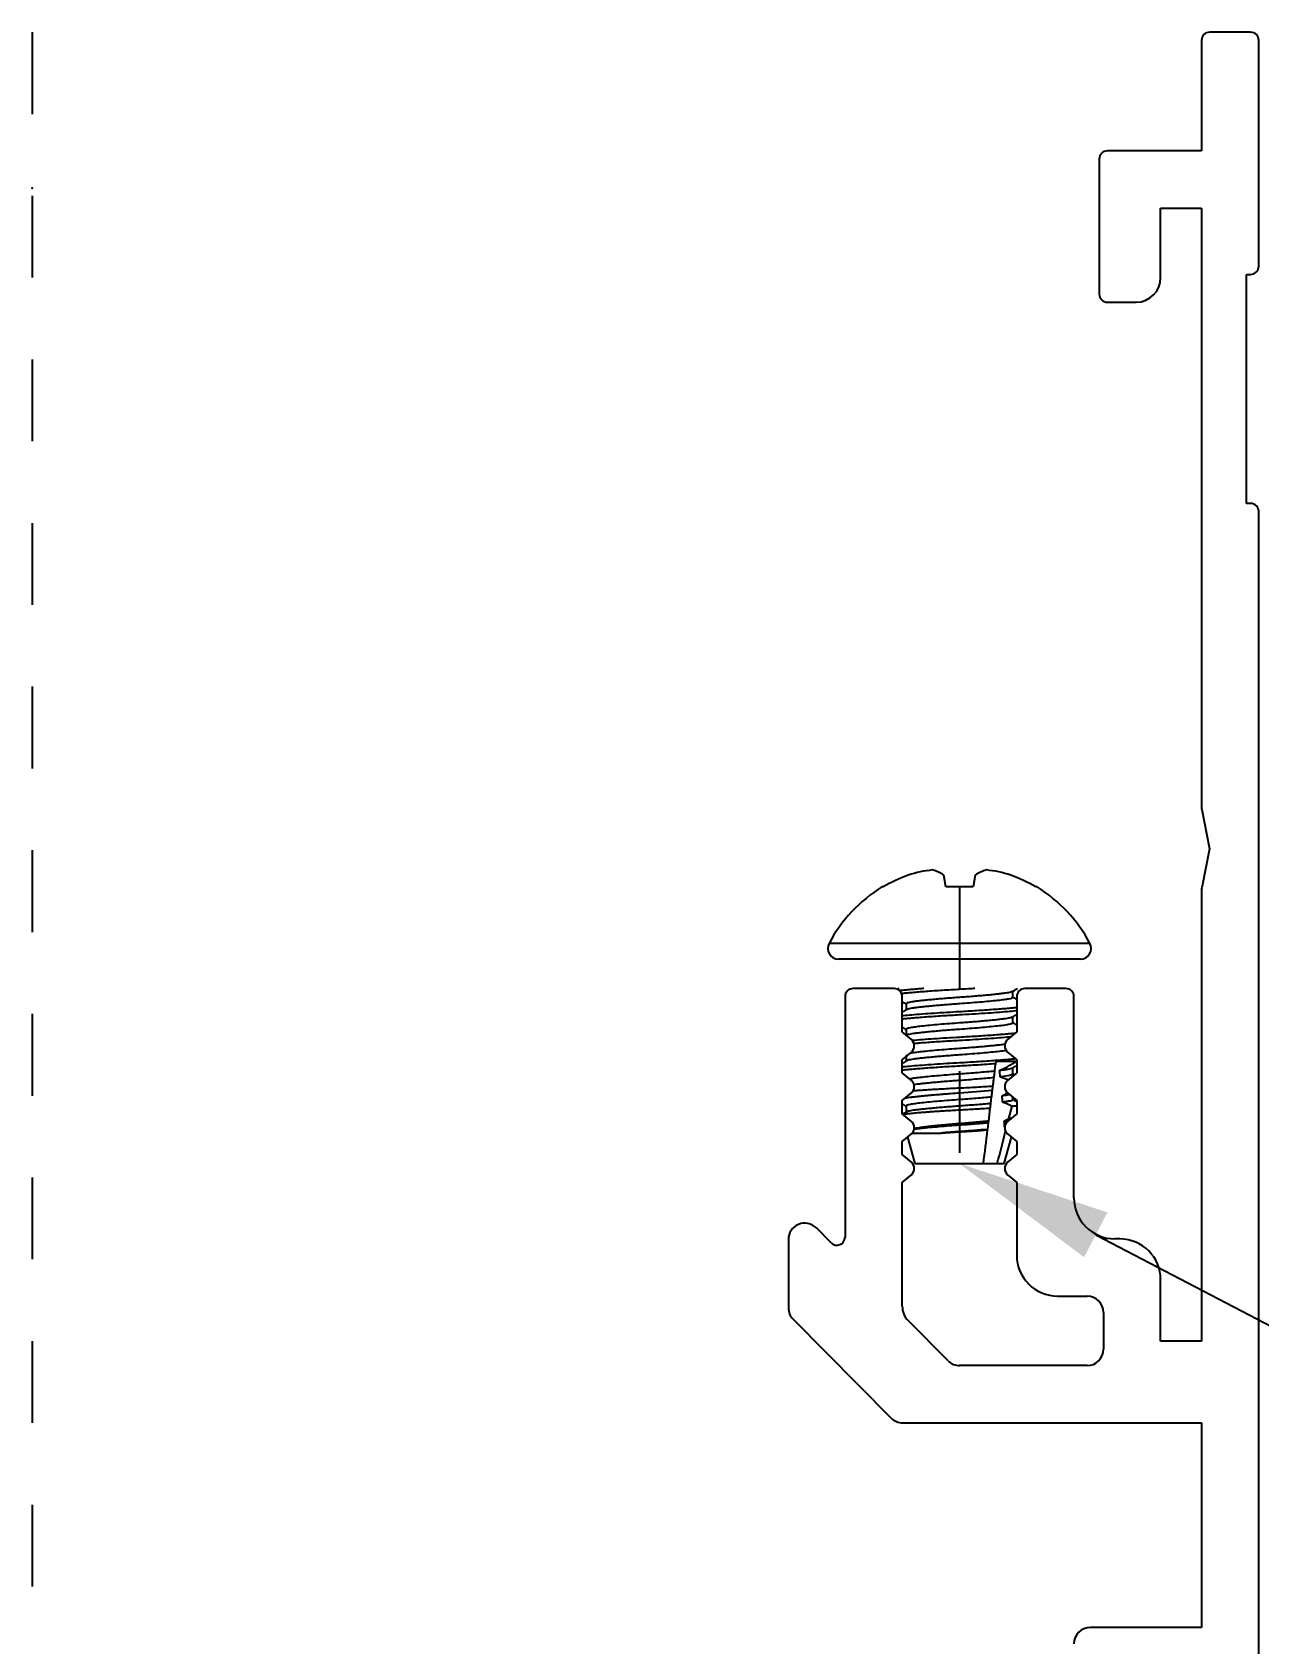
# Model space of a CAD drawing. Extents: x -2.36 to 6.37, y -0.59 to 5.66.
# Drawn here: x 0 to 1.5, y 2.53 to 4.5 of the extents above; entities that cross this region are included whole.
import ezdxf
from ezdxf import colors
from ezdxf.entities.mleader import LeaderData, LeaderLine
from ezdxf.math import Vec2, Vec3

# ---------------------------------------------------------------- set-up
doc = ezdxf.new("R2010")
doc.units = 0
doc.header["$LTSCALE"] = 0.5
doc.header["$MEASUREMENT"] = 0
doc.linetypes.add('PHANTOM', pattern=[0.5, 0.25, -0.05, 0.05, -0.05, 0.05, -0.05])
doc.layers.get('0').update_dxf_attribs({"color": 255, "linetype": 'CONTINUOUS'})
doc.layers.add('Construction', color=60, linetype='PHANTOM', plot=False)
for name, color, linetype in [('FAB DWG', 221, 'CONTINUOUS'), ('Hardware', 242, 'CONTINUOUS'), ('Housing', 150, 'CONTINUOUS')]:
    doc.layers.add(name, color=color, linetype=linetype)
doc.styles.get("Standard").update_dxf_attribs({"font": 'arial.ttf'})

msp = doc.modelspace()

# ---------------------------------------------------------------- linework, layer by layer
at = {"ltscale": 0.5, "transparency": 16777216}
msp.add_point((0, 4.30924), dxfattribs=at)
at = {"layer": 'Construction', "ltscale": 0.5, "transparency": 16777216}
msp.add_line((0, 4.5), (0, 0), dxfattribs=at)
at = {"layer": 'Construction', "transparency": 16777216}
msp.add_line((1.134, 3.45512), (1.134, 3.117), dxfattribs=at)
at = {"layer": 'Hardware', "linetype": 'Continuous', "lineweight": 25, "transparency": 16777216}
for p, q in [((1.11727, 3.45512), (1.11472, 3.4696)), ((1.15328, 3.4696), (1.15073, 3.45512)), ((1.04069, 3.45512), (1.0392, 3.45512)), ((1.15073, 3.45512), (1.11727, 3.45512)), ((1.2288, 3.45512), (1.22731, 3.45512)), ((1.29347, 3.38617), (0.97453, 3.38617)), ((1.28196, 3.367), (0.98604, 3.367)), ((1.06891, 3.31231), (1.06891, 3.30486)), ((1.19909, 3.32013), (1.19909, 3.32758)), ((1.19909, 3.28888), (1.19909, 3.29633)), ((1.06891, 3.28106), (1.06891, 3.27361)), ((1.06891, 3.24981), (1.06891, 3.24946)), ((1.06891, 3.24809), (1.06891, 3.24236)), ((1.17825, 3.242), (1.17788, 3.23896)), ((1.17825, 3.242), (1.20304, 3.242)), ((1.19909, 3.22638), (1.19909, 3.23383)), ((1.17454, 3.21176), (1.17386, 3.20622)), ((1.17678, 3.22998), (1.1758, 3.22207)), ((1.17289, 3.19834), (1.17192, 3.19043)), ((1.19909, 3.19513), (1.19909, 3.19809)), ((1.06891, 3.18731), (1.06891, 3.17986)), ((1.17124, 3.18494), (1.16928, 3.16893)), ((1.19432, 3.17192), (1.19823, 3.18713)), ((1.07619, 3.15434), (1.11144, 3.15434)), ((1.16901, 3.16671), (1.16804, 3.15881)), ((1.07034, 3.14929), (1.0795, 3.117)), ((1.1885, 3.117), (1.19766, 3.14929)), ((1.0795, 3.117), (1.1629, 3.117)), ((1.1629, 3.117), (1.1802, 3.117)), ((1.1802, 3.117), (1.1885, 3.117))]:
    msp.add_line(p, q, dxfattribs=at)
for centre, radius, start, end in [((1.13356, 3.29915), 0.18152, 110.11869, 120.77095), ((1.11706, 3.32557), 0.15118, 96.06105, 107.69179), ((1.09009, 3.43425), 0.04309, 55.13203, 75.19241), ((1.17791, 3.43425), 0.04309, 104.80759, 124.86797), ((1.15094, 3.32557), 0.15118, 72.30821, 83.93895), ((1.13444, 3.29915), 0.18152, 59.22905, 69.88131), ((1.134, 3.3014), 0.1806, 121.6613, 152.00623), ((1.134, 3.3014), 0.1806, 27.99377, 58.3387), ((0.98604, 3.38004), 0.01304, 152.00623, 270), ((1.28196, 3.38004), 0.01304, 270, 27.99377)]:
    msp.add_arc(centre, radius, start, end, dxfattribs=at)
for major_axis, start_param, end_param in [((0, 0.66784), 5.2808849, 5.2824068), ((0, 0.53008), 5.412021, 5.4312085), ((0, 0.53008), 5.338078, 5.3561794), ((0, 0.53008), 5.2678862, 5.285097)]:
    msp.add_ellipse((1.134, 2.8816), major_axis=major_axis, ratio=0.1227846, start_param=start_param, end_param=end_param, dxfattribs=at)
for points in [[(1.06014, 3.331), (1.05956, 3.33066), (1.05898, 3.33032), (1.05839, 3.32998)], [(1.19848, 3.32723), (1.20064, 3.32849), (1.2028, 3.32975), (1.20496, 3.331)], [(1.064, 3.31482), (1.06564, 3.31387), (1.06728, 3.31291), (1.06891, 3.31196)], [(1.204, 3.31762), (1.20236, 3.31857), (1.20072, 3.31953), (1.19909, 3.32048)], [(1.06952, 3.30521), (1.06768, 3.30414), (1.06584, 3.30307), (1.064, 3.302)], [(1.19848, 3.29598), (1.20032, 3.29705), (1.20216, 3.29812), (1.204, 3.29919)], [(1.064, 3.28357), (1.06564, 3.28262), (1.06728, 3.28166), (1.06891, 3.28071)], [(1.06952, 3.27396), (1.06937, 3.27387), (1.06923, 3.27379), (1.06908, 3.2737)], [(1.204, 3.28637), (1.20236, 3.28732), (1.20072, 3.28828), (1.19909, 3.28923)], [(1.06952, 3.24271), (1.06768, 3.24164), (1.06584, 3.24057), (1.064, 3.2395)], [(1.19848, 3.23348), (1.20032, 3.23455), (1.20216, 3.23562), (1.204, 3.23669)], [(1.204, 3.24124), (1.20371, 3.24121), (1.20341, 3.24118), (1.2031, 3.24114)], [(1.19345, 3.21912), (1.19025, 3.22045), (1.18704, 3.22173), (1.1838, 3.22294)], [(1.20112, 3.22555), (1.20044, 3.22594), (1.19976, 3.22634), (1.19909, 3.22673)], [(1.17386, 3.20622), (1.16174, 3.20514), (1.14794, 3.20406), (1.134, 3.20311)], [(1.18606, 3.19977), (1.18832, 3.20096), (1.19057, 3.20215), (1.19282, 3.20335)], [(1.064, 3.18982), (1.06564, 3.18887), (1.06728, 3.18791), (1.06891, 3.18696)], [(1.1887, 3.16886), (1.19058, 3.16987), (1.19245, 3.17089), (1.19432, 3.17192)], [(1.19737, 3.1724), (1.19641, 3.17224), (1.19537, 3.17208), (1.19432, 3.17192)], [(1.134, 3.15606), (1.12659, 3.15555), (1.11883, 3.15496), (1.11144, 3.15434)], [(1.11144, 3.15434), (1.11869, 3.15487), (1.12621, 3.15536), (1.134, 3.15582)], [(1.16795, 3.15813), (1.16627, 3.14442), (1.16459, 3.13071), (1.1629, 3.117)], [(1.16804, 3.15881), (1.16801, 3.15858), (1.16798, 3.15835), (1.16795, 3.15813)], [(1.16928, 3.16893), (1.16919, 3.16818), (1.1691, 3.16744), (1.16901, 3.16671)], [(1.1802, 3.117), (1.18359, 3.13016), (1.18698, 3.14332), (1.19036, 3.15648)]]:
    msp.add_open_spline(points, degree=3, dxfattribs=at)
for points, knots in [([(1.0904, 3.331), (1.08816, 3.33083), (1.08301, 3.33044), (1.07563, 3.32982), (1.06862, 3.32918), (1.06387, 3.3287), (1.06149, 3.32842), (1.0608, 3.32833)], [0.68920372, 0.68920372, 0.68920372, 0.68920372, 0.71898031, 0.75977568, 0.79985571, 0.83890877, 0.85612735, 0.85612735, 0.85612735, 0.85612735]), ([(1.1529, 3.331), (1.15009, 3.33082), (1.14383, 3.33044), (1.134, 3.32989), (1.1235, 3.3293), (1.11302, 3.32866), (1.10272, 3.32798), (1.09288, 3.32729), (1.08377, 3.32659), (1.07563, 3.32592), (1.06875, 3.32529), (1.06494, 3.3249), (1.06328, 3.32472)], [0.41173683, 0.41173683, 0.41173683, 0.41173683, 0.44422062, 0.48327369, 0.52232675, 0.56240678, 0.60320215, 0.64436491, 0.68552768, 0.72632305, 0.76640308, 0.80323266, 0.80323266, 0.80323266, 0.80323266]), ([(1.19848, 3.32723), (1.19799, 3.32701), (1.19702, 3.32656), (1.19421, 3.32592), (1.19052, 3.32533), (1.18589, 3.32474), (1.18033, 3.3241), (1.17387, 3.32342), (1.16664, 3.32273), (1.15883, 3.32204), (1.15066, 3.32136), (1.14234, 3.32072), (1.134, 3.32013), (1.12566, 3.31954), (1.11734, 3.31889), (1.10917, 3.31822), (1.10136, 3.31752), (1.09413, 3.31683), (1.08767, 3.31615), (1.08211, 3.31551), (1.07748, 3.31492), (1.07377, 3.31433), (1.07103, 3.31368), (1.06925, 3.31301), (1.06903, 3.31255), (1.06891, 3.31231)], [0, 0, 0, 0, 0.0435073, 0.0868445, 0.1290667, 0.1712889, 0.2146261, 0.2587402, 0.3032533, 0.3477665, 0.3918806, 0.4352178, 0.47744, 0.5196622, 0.5629994, 0.6071135, 0.6516267, 0.6961399, 0.7402539, 0.7835911, 0.8258133, 0.8680356, 0.9113727, 0.9554868, 1, 1, 1, 1]), ([(1.134, 3.31231), (1.13125, 3.31212), (1.12566, 3.31172), (1.11734, 3.31108), (1.10917, 3.3104), (1.10136, 3.30971), (1.09413, 3.30901), (1.08767, 3.30834), (1.08211, 3.3077), (1.07748, 3.30711), (1.07379, 3.30651), (1.07098, 3.30587), (1.07001, 3.30543), (1.06952, 3.3052)], [0, 0, 0, 0, 0.0884346, 0.1792045, 0.2716016, 0.3648347, 0.4580677, 0.5504648, 0.6412347, 0.7296693, 0.8181039, 0.9088738, 1, 1, 1, 1]), ([(1.19909, 3.32013), (1.19909, 3.31943), (1.19727, 3.31873), (1.19241, 3.3178), (1.19049, 3.31753), (1.18592, 3.31694), (1.18325, 3.31662), (1.1742, 3.31563), (1.16676, 3.31491), (1.1507, 3.31353), (1.14214, 3.31288), (1.134, 3.31231)], [0, 0, 0, 0, 0.25, 0.25, 0.375, 0.375, 0.5, 0.5, 0.75, 0.75, 1, 1, 1, 1]), ([(1.134, 3.30255), (1.12375, 3.30198), (1.11295, 3.30133), (1.09272, 3.29995), (1.08335, 3.29923), (1.07196, 3.29824), (1.06859, 3.29792), (1.06512, 3.29757), (1.06455, 3.29751), (1.064, 3.29745)], [0, 0, 0, 0, 0.25, 0.25, 0.5, 0.5, 0.625, 0.625, 0.65052241, 0.65052241, 0.65052241, 0.65052241]), ([(1.134, 3.29864), (1.13053, 3.29845), (1.1235, 3.29805), (1.11302, 3.29741), (1.10272, 3.29673), (1.09288, 3.29604), (1.08377, 3.29534), (1.07563, 3.29467), (1.06906, 3.29406), (1.06546, 3.2937), (1.064, 3.29354)], [0, 0, 0, 0, 0.07557785, 0.15314314, 0.23209281, 0.31175348, 0.39141415, 0.47036383, 0.54792911, 0.60908281, 0.60908281, 0.60908281, 0.60908281]), ([(1.204, 3.30764), (1.20254, 3.30749), (1.19894, 3.30713), (1.19237, 3.30652), (1.18423, 3.30585), (1.17512, 3.30515), (1.16528, 3.30446), (1.15498, 3.30378), (1.1445, 3.30314), (1.13747, 3.30274), (1.134, 3.30255)], [0.39091698, 0.39091698, 0.39091698, 0.39091698, 0.45207089, 0.52963617, 0.60858585, 0.68824652, 0.76790719, 0.84685686, 0.92442215, 1, 1, 1, 1]), ([(1.204, 3.30374), (1.20345, 3.30368), (1.20288, 3.30362), (1.19941, 3.30326), (1.19604, 3.30295), (1.18465, 3.30196), (1.17528, 3.30124), (1.15505, 3.29986), (1.14425, 3.29921), (1.134, 3.29864)], [0.34947736, 0.34947736, 0.34947736, 0.34947736, 0.375, 0.375, 0.5, 0.5, 0.75, 0.75, 1, 1, 1, 1]), ([(1.19848, 3.29598), (1.19799, 3.29576), (1.19702, 3.29531), (1.19421, 3.29467), (1.19052, 3.29408), (1.18589, 3.29349), (1.18033, 3.29285), (1.17387, 3.29217), (1.16664, 3.29148), (1.15883, 3.29079), (1.15066, 3.29011), (1.14234, 3.28947), (1.13675, 3.28907), (1.134, 3.28888)], [0, 0, 0, 0, 0.0911262, 0.1818961, 0.2703307, 0.3587653, 0.4495352, 0.5419323, 0.6351653, 0.7283984, 0.8207955, 0.9115654, 1, 1, 1, 1]), ([(1.134, 3.28888), (1.12586, 3.28831), (1.1173, 3.28765), (1.10124, 3.28628), (1.0938, 3.28556), (1.08475, 3.28457), (1.08208, 3.28425), (1.07751, 3.28366), (1.07559, 3.28338), (1.07073, 3.28246), (1.06891, 3.28176), (1.06891, 3.28106)], [0, 0, 0, 0, 0.25, 0.25, 0.5, 0.5, 0.625, 0.625, 0.75, 0.75, 1, 1, 1, 1]), ([(1.134, 3.28106), (1.13125, 3.28087), (1.12566, 3.28047), (1.11734, 3.27983), (1.10917, 3.27915), (1.10136, 3.27846), (1.09413, 3.27776), (1.08767, 3.27709), (1.08211, 3.27645), (1.07748, 3.27586), (1.07379, 3.27526), (1.07098, 3.27462), (1.07001, 3.27418), (1.06952, 3.27395)], [0, 0, 0, 0, 0.0884346, 0.1792045, 0.2716016, 0.3648347, 0.4580677, 0.5504648, 0.6412347, 0.7296693, 0.8181039, 0.9088738, 1, 1, 1, 1]), ([(1.134, 3.2713), (1.12375, 3.27073), (1.11295, 3.27008), (1.093, 3.26872), (1.08386, 3.26802), (1.07638, 3.26738)], [0, 0, 0, 0, 0.25, 0.25, 0.49316373, 0.49316373, 0.49316373, 0.49316373]), ([(1.19909, 3.28888), (1.19909, 3.28818), (1.19727, 3.28748), (1.19241, 3.28655), (1.19049, 3.28628), (1.18592, 3.28569), (1.18325, 3.28537), (1.1742, 3.28438), (1.16676, 3.28366), (1.1507, 3.28228), (1.14214, 3.28163), (1.134, 3.28106)], [0, 0, 0, 0, 0.25, 0.25, 0.375, 0.375, 0.5, 0.5, 0.75, 0.75, 1, 1, 1, 1]), ([(1.20186, 3.27617), (1.20102, 3.27609), (1.19807, 3.2758), (1.19237, 3.27527), (1.18423, 3.2746), (1.17512, 3.2739), (1.16528, 3.27321), (1.15498, 3.27253), (1.1445, 3.27189), (1.13747, 3.27149), (1.134, 3.2713)], [0.41967622, 0.41967622, 0.41967622, 0.41967622, 0.45207089, 0.52963617, 0.60858585, 0.68824652, 0.76790719, 0.84685686, 0.92442215, 1, 1, 1, 1]), ([(1.1966, 3.27176), (1.19522, 3.27163), (1.19377, 3.2715), (1.18465, 3.27071), (1.17528, 3.26999), (1.15505, 3.26861), (1.14425, 3.26796), (1.134, 3.26739)], [0.44997547, 0.44997547, 0.44997547, 0.44997547, 0.5, 0.5, 0.75, 0.75, 1, 1, 1, 1]), ([(1.134, 3.25763), (1.12586, 3.25706), (1.1173, 3.2564), (1.10124, 3.25503), (1.0938, 3.25431), (1.08475, 3.25332), (1.08208, 3.253), (1.07751, 3.25241), (1.07559, 3.25213), (1.07369, 3.25177), (1.07343, 3.25172), (1.07317, 3.25167)], [0, 0, 0, 0, 0.25, 0.25, 0.5, 0.5, 0.625, 0.625, 0.75, 0.75, 0.77128762, 0.77128762, 0.77128762, 0.77128762]), ([(1.134, 3.26739), (1.13053, 3.2672), (1.1235, 3.2668), (1.11302, 3.26616), (1.10272, 3.26548), (1.09288, 3.26479), (1.08477, 3.26417), (1.08012, 3.26379), (1.07834, 3.26364)], [0, 0, 0, 0, 0.07557785, 0.15314314, 0.23209281, 0.31175348, 0.39141415, 0.44424749, 0.44424749, 0.44424749, 0.44424749]), ([(1.18945, 3.26271), (1.18832, 3.26255), (1.1855, 3.2622), (1.18033, 3.2616), (1.17387, 3.26092), (1.16664, 3.26023), (1.15883, 3.25954), (1.15066, 3.25886), (1.14234, 3.25822), (1.13675, 3.25782), (1.134, 3.25763)], [0.28950254, 0.28950254, 0.28950254, 0.28950254, 0.35876529, 0.44953515, 0.54193228, 0.63516534, 0.72839839, 0.82079552, 0.91156538, 1, 1, 1, 1]), ([(1.19117, 3.25514), (1.19026, 3.255), (1.18927, 3.25487), (1.18592, 3.25444), (1.18325, 3.25412), (1.1742, 3.25313), (1.16676, 3.25241), (1.1507, 3.25103), (1.14214, 3.25038), (1.134, 3.24981)], [0.31669515, 0.31669515, 0.31669515, 0.31669515, 0.375, 0.375, 0.5, 0.5, 0.75, 0.75, 1, 1, 1, 1]), ([(1.134, 3.24005), (1.12375, 3.23948), (1.11295, 3.23883), (1.09272, 3.23745), (1.08335, 3.23673), (1.07196, 3.23574), (1.06859, 3.23542), (1.06512, 3.23507), (1.06455, 3.23501), (1.064, 3.23495)], [0, 0, 0, 0, 0.25, 0.25, 0.5, 0.5, 0.625, 0.625, 0.65052241, 0.65052241, 0.65052241, 0.65052241]), ([(1.134, 3.23614), (1.13053, 3.23595), (1.1235, 3.23555), (1.11302, 3.23491), (1.10272, 3.23423), (1.09288, 3.23354), (1.08377, 3.23284), (1.07563, 3.23217), (1.06906, 3.23156), (1.06546, 3.2312), (1.064, 3.23104)], [0, 0, 0, 0, 0.07557785, 0.15314314, 0.23209281, 0.31175348, 0.39141415, 0.47036383, 0.54792911, 0.60908281, 0.60908281, 0.60908281, 0.60908281]), ([(1.134, 3.24981), (1.13125, 3.24962), (1.12566, 3.24922), (1.11734, 3.24858), (1.10917, 3.2479), (1.10136, 3.24721), (1.09413, 3.24651), (1.08767, 3.24584), (1.08211, 3.2452), (1.07748, 3.24461), (1.07379, 3.24401), (1.07098, 3.24337), (1.07001, 3.24293), (1.06952, 3.2427)], [0, 0, 0, 0, 0.0884346, 0.1792045, 0.2716016, 0.3648347, 0.4580677, 0.5504648, 0.6412347, 0.7296693, 0.8181039, 0.9088738, 1, 1, 1, 1]), ([(1.20276, 3.24501), (1.20165, 3.2449), (1.19843, 3.24458), (1.19237, 3.24402), (1.18423, 3.24335), (1.17512, 3.24265), (1.16528, 3.24196), (1.15498, 3.24128), (1.1445, 3.24064), (1.13747, 3.24024), (1.134, 3.24005)], [0.40785054, 0.40785054, 0.40785054, 0.40785054, 0.45207089, 0.52963617, 0.60858585, 0.68824652, 0.76790719, 0.84685686, 0.92442215, 1, 1, 1, 1]), ([(1.17788, 3.23896), (1.17122, 3.23846), (1.16393, 3.23795), (1.14899, 3.237), (1.14136, 3.23655), (1.134, 3.23614)], [0, 0, 0, 0, 0.5, 0.5, 1, 1, 1, 1]), ([(1.17788, 3.23896), (1.17778, 3.23818), (1.17769, 3.23741), (1.17759, 3.23665), (1.17745, 3.23548), (1.17731, 3.23434), (1.17717, 3.23322), (1.17704, 3.23211), (1.1769, 3.23103), (1.17678, 3.22998)], [0, 0, 0, 0, 0.00013866428, 0.00013866428, 0.00013866428, 0.00035061244, 0.00035061244, 0.00035061244, 0.00056267532, 0.00056267532, 0.00056267532, 0.00056267532]), ([(1.18298, 3.23066), (1.18636, 3.23236), (1.18972, 3.23409), (1.19307, 3.23584), (1.19475, 3.23672), (1.19642, 3.2376), (1.19809, 3.23848), (1.19977, 3.23937), (1.20143, 3.24025), (1.2031, 3.24114)], [0, 0, 0, 0, 0.00028858623, 0.00028858623, 0.00028858623, 0.00043289767, 0.00043289767, 0.00043289767, 0.00057721246, 0.00057721246, 0.00057721246, 0.00057721246]), ([(1.19843, 3.23348), (1.19842, 3.23346), (1.19818, 3.23319), (1.19644, 3.23268), (1.19321, 3.23198), (1.18875, 3.23135), (1.18492, 3.23089), (1.18298, 3.23066)], [0, 0, 0, 0, 0.0205269, 0.27140579, 0.51692332, 0.75610368, 1, 1, 1, 1]), ([(1.134, 3.22638), (1.12586, 3.22581), (1.1173, 3.22515), (1.10124, 3.22378), (1.0938, 3.22306), (1.08475, 3.22207), (1.08208, 3.22175), (1.07751, 3.22116), (1.07559, 3.22088), (1.07364, 3.22051), (1.07333, 3.22045), (1.07304, 3.22039)], [0, 0, 0, 0, 0.25, 0.25, 0.5, 0.5, 0.625, 0.625, 0.75, 0.75, 0.77507032, 0.77507032, 0.77507032, 0.77507032]), ([(1.134, 3.21856), (1.13125, 3.21837), (1.12566, 3.21797), (1.11734, 3.21733), (1.10917, 3.21665), (1.10136, 3.21596), (1.09413, 3.21526), (1.08767, 3.21459), (1.08243, 3.21398), (1.07956, 3.21362), (1.07839, 3.21346)], [0, 0, 0, 0, 0.08843521, 0.17920568, 0.27160342, 0.3648371, 0.45807079, 0.55046853, 0.641239, 0.71384491, 0.71384491, 0.71384491, 0.71384491]), ([(1.17678, 3.22998), (1.17086, 3.22937), (1.16389, 3.22872), (1.14913, 3.22748), (1.14139, 3.22689), (1.134, 3.22638)], [0, 0, 0, 0, 0.5, 0.5, 1, 1, 1, 1]), ([(1.1758, 3.22207), (1.16994, 3.22147), (1.1631, 3.22084), (1.14871, 3.21963), (1.14119, 3.21906), (1.134, 3.21856)], [0, 0, 0, 0, 0.5, 0.5, 1, 1, 1, 1]), ([(1.134, 3.20953), (1.14111, 3.20987), (1.14808, 3.21023), (1.16174, 3.21098), (1.1684, 3.21137), (1.17454, 3.21176)], [0, 0, 0, 0, 0.5, 0.5, 1, 1, 1, 1]), ([(1.1758, 3.22207), (1.17559, 3.22036), (1.17538, 3.2186), (1.17516, 3.21681), (1.17505, 3.21592), (1.17494, 3.21501), (1.17483, 3.21411), (1.17473, 3.21333), (1.17463, 3.21254), (1.17454, 3.21176)], [0, 0, 0, 0, 0.00030453633, 0.00030453633, 0.00030453633, 0.00045684807, 0.00045684807, 0.00045684807, 0.00058739702, 0.00058739702, 0.00058739702, 0.00058739702]), ([(1.19909, 3.22638), (1.19909, 3.22575), (1.19764, 3.22513), (1.19235, 3.22399), (1.18868, 3.22351), (1.1838, 3.22294)], [0, 0, 0, 0, 0.5, 0.5, 1, 1, 1, 1]), ([(1.134, 3.20311), (1.13036, 3.20285), (1.12486, 3.20247), (1.11765, 3.20192), (1.11197, 3.20147), (1.10614, 3.20099), (1.10016, 3.20047), (1.09438, 3.19994), (1.0889, 3.19941), (1.0838, 3.19889), (1.07906, 3.19838), (1.07468, 3.19787), (1.0708, 3.19738), (1.06854, 3.19708), (1.06753, 3.19693)], [0, 0, 0, 0, 0.08342506, 0.12600674, 0.16858845, 0.2182514, 0.26791439, 0.31901652, 0.37011865, 0.41984242, 0.46956615, 0.52073543, 0.57190465, 0.61923185, 0.61923185, 0.61923185, 0.61923185]), ([(1.134, 3.19513), (1.12586, 3.19456), (1.1173, 3.1939), (1.10124, 3.19253), (1.0938, 3.19181), (1.08475, 3.19082), (1.08208, 3.1905), (1.07751, 3.18991), (1.07559, 3.18963), (1.07073, 3.18871), (1.06891, 3.18801), (1.06891, 3.18731)], [0, 0, 0, 0, 0.25, 0.25, 0.5, 0.5, 0.625, 0.625, 0.75, 0.75, 1, 1, 1, 1]), ([(1.07745, 3.20612), (1.07769, 3.20614), (1.07952, 3.20628), (1.0831, 3.20655), (1.08841, 3.20693), (1.09403, 3.2073), (1.09995, 3.20768), (1.10619, 3.20805), (1.1139, 3.20849), (1.12318, 3.209), (1.13037, 3.20935), (1.134, 3.20953)], [0.49538157, 0.49538157, 0.49538157, 0.49538157, 0.50382263, 0.55791817, 0.61201372, 0.66521338, 0.71841304, 0.77315756, 0.82790206, 0.91316955, 1, 1, 1, 1]), ([(1.17289, 3.19834), (1.16723, 3.19778), (1.16082, 3.1972), (1.1475, 3.1961), (1.14061, 3.19558), (1.134, 3.19513)], [0, 0, 0, 0, 0.5, 0.5, 1, 1, 1, 1]), ([(1.17386, 3.20622), (1.17381, 3.20582), (1.17376, 3.20543), (1.17371, 3.20503), (1.17361, 3.20424), (1.17352, 3.20346), (1.17342, 3.20269), (1.17324, 3.2012), (1.17306, 3.19974), (1.17289, 3.19834)], [0.00006950813, 0.00006950813, 0.00006950813, 0.00006950813, 0.00013866367, 0.00013866367, 0.00013866367, 0.00027732827, 0.00027732827, 0.00027732827, 0.00054469233, 0.00054469233, 0.00054469233, 0.00054469233]), ([(1.19538, 3.2012), (1.19499, 3.20112), (1.19359, 3.20083), (1.19073, 3.20036), (1.18761, 3.19997), (1.18606, 3.19977)], [0.40080216, 0.40080216, 0.40080216, 0.40080216, 0.50532708, 0.75296882, 1, 1, 1, 1]), ([(1.19909, 3.19513), (1.19909, 3.19457), (1.19793, 3.19401), (1.19473, 3.19323), (1.19342, 3.19298), (1.19041, 3.19251), (1.18871, 3.19229), (1.18676, 3.19205)], [0, 0, 0, 0, 0.5, 0.5, 0.75, 0.75, 1, 1, 1, 1]), ([(1.19823, 3.18713), (1.1966, 3.18786), (1.19496, 3.18859), (1.19332, 3.18929), (1.19114, 3.19024), (1.18896, 3.19116), (1.18676, 3.19205)], [0.0000446368, 0.0000446368, 0.0000446368, 0.0000446368, 0.00018101147, 0.00018101147, 0.00018101147, 0.000362095, 0.000362095, 0.000362095, 0.000362095]), ([(1.204, 3.19262), (1.20394, 3.19265), (1.20231, 3.19361), (1.20067, 3.19456), (1.19909, 3.19548)], [0.48280548, 0.48280548, 0.48280548, 0.48280548, 0.50030546, 1, 1, 1, 1]), ([(1.06952, 3.18021), (1.06816, 3.17942), (1.06655, 3.17848), (1.06494, 3.17754), (1.06469, 3.17739)], [0, 0, 0, 0, 0.64704633, 0.76769261, 0.76769261, 0.76769261, 0.76769261]), ([(1.06499, 3.17714), (1.06535, 3.17723), (1.06632, 3.17744), (1.06821, 3.17776), (1.07075, 3.17809), (1.07377, 3.17842), (1.07723, 3.17876), (1.08106, 3.17911), (1.08526, 3.17948), (1.08986, 3.17985), (1.0948, 3.18022), (1.09999, 3.1806), (1.10544, 3.18097), (1.11116, 3.18135), (1.11783, 3.18176), (1.12546, 3.18221), (1.13114, 3.18252), (1.134, 3.18268)], [0.16820362, 0.16820362, 0.16820362, 0.16820362, 0.20768754, 0.26000258, 0.31231757, 0.36613734, 0.41995802, 0.47262582, 0.52529364, 0.57945741, 0.63362118, 0.68685896, 0.74009674, 0.79488071, 0.84966466, 0.92431246, 1, 1, 1, 1]), ([(1.134, 3.18731), (1.13125, 3.18712), (1.12566, 3.18672), (1.11734, 3.18608), (1.10917, 3.1854), (1.10136, 3.18471), (1.09413, 3.18401), (1.08767, 3.18334), (1.08211, 3.1827), (1.07748, 3.18211), (1.07379, 3.18151), (1.07098, 3.18088), (1.07001, 3.18043), (1.06952, 3.18021)], [0, 0, 0, 0, 0.0884382, 0.1792117, 0.2716125, 0.3648493, 0.4580862, 0.550487, 0.6412605, 0.7296987, 0.8181369, 0.9089104, 1, 1, 1, 1]), ([(1.17192, 3.19043), (1.16634, 3.18988), (1.16007, 3.18932), (1.14711, 3.18826), (1.14042, 3.18776), (1.134, 3.18731)], [0, 0, 0, 0, 0.5, 0.5, 1, 1, 1, 1]), ([(1.134, 3.18268), (1.14054, 3.18302), (1.14696, 3.18339), (1.15957, 3.18415), (1.16562, 3.18455), (1.17124, 3.18494)], [0, 0, 0, 0, 0.5, 0.5, 1, 1, 1, 1]), ([(1.17192, 3.19043), (1.17178, 3.18933), (1.17165, 3.18822), (1.17151, 3.1871), (1.17142, 3.18639), (1.17133, 3.18566), (1.17124, 3.18494)], [0, 0, 0, 0, 0.00018743537, 0.00018743537, 0.00018743537, 0.00030748815, 0.00030748815, 0.00030748815, 0.00030748815]), ([(1.19823, 3.18713), (1.19983, 3.18731), (1.20194, 3.18754), (1.20362, 3.18778), (1.204, 3.18784)], [0, 0, 0, 0, 0.20447783, 0.26986066, 0.26986066, 0.26986066, 0.26986066]), ([(1.134, 3.16388), (1.12586, 3.16331), (1.1173, 3.16265), (1.10124, 3.16128), (1.0938, 3.16056), (1.08475, 3.15957), (1.08208, 3.15925), (1.07934, 3.1589), (1.07889, 3.15884), (1.07846, 3.15878)], [0, 0, 0, 0, 0.25, 0.25, 0.5, 0.5, 0.625, 0.625, 0.65012182, 0.65012182, 0.65012182, 0.65012182]), ([(1.134, 3.16574), (1.13218, 3.1656), (1.12854, 3.16531), (1.12308, 3.16484), (1.11765, 3.16436), (1.1123, 3.16386), (1.10711, 3.16335), (1.10206, 3.16282), (1.09721, 3.16229), (1.09263, 3.16177), (1.0884, 3.16125), (1.08449, 3.16074), (1.08126, 3.16028), (1.07939, 3.16), (1.07864, 3.15988)], [0, 0, 0, 0, 0.04864805, 0.09729617, 0.14727542, 0.19725473, 0.24731581, 0.29737691, 0.34888759, 0.40039826, 0.45053827, 0.50067824, 0.55227713, 0.5892875, 0.5892875, 0.5892875, 0.5892875]), ([(1.16928, 3.16893), (1.1639, 3.16837), (1.15824, 3.16783), (1.14635, 3.16675), (1.14018, 3.16623), (1.134, 3.16574)], [0, 0, 0, 0, 0.5, 0.5, 1, 1, 1, 1]), ([(1.16901, 3.16671), (1.1637, 3.16621), (1.15789, 3.1657), (1.14597, 3.16474), (1.13987, 3.16428), (1.134, 3.16388)], [0, 0, 0, 0, 0.5, 0.5, 1, 1, 1, 1]), ([(1.16804, 3.15881), (1.16284, 3.15832), (1.15717, 3.15783), (1.1456, 3.1569), (1.13969, 3.15646), (1.134, 3.15606)], [0, 0, 0, 0, 0.5, 0.5, 1, 1, 1, 1]), ([(1.134, 3.15582), (1.13997, 3.15617), (1.14582, 3.15655), (1.15728, 3.15732), (1.16284, 3.15773), (1.16795, 3.15813)], [0, 0, 0, 0, 0.5, 0.5, 1, 1, 1, 1]), ([(1.19414, 3.1697), (1.1938, 3.16963), (1.19223, 3.16934), (1.19023, 3.16907), (1.1887, 3.16886)], [0.58620582, 0.58620582, 0.58620582, 0.58620582, 0.68256289, 1, 1, 1, 1])]:
    msp.add_open_spline(points, degree=3, knots=knots, dxfattribs=at)
at = {"layer": 'Housing', "linetype": 'Continuous', "lineweight": 25, "transparency": 16777216}
for p, q in [((1.49, 4.5), (1.44, 4.5)), ((1.43, 4.49), (1.43, 4.355)), ((1.5, 4.214), (1.5, 4.49)), ((1.43, 4.355), (1.315, 4.355)), ((1.305, 4.345), (1.305, 4.18)), ((1.38, 4.2), (1.38, 4.285)), ((1.38, 4.285), (1.43, 4.285)), ((1.43, 4.285), (1.43, 3.55198)), ((1.485, 3.924), (1.485, 4.204)), ((1.485, 4.204), (1.49, 4.204)), ((1.315, 4.17), (1.35, 4.17)), ((1.49, 3.924), (1.485, 3.924)), ((1.5, 0.586), (1.5, 3.914)), ((1.43019, 3.55002), (1.43981, 3.50196)), ((1.43981, 3.50196), (1.43019, 3.4539)), ((1.43, 3.45194), (1.43, 2.9)), ((1.054, 3.331), (1.004, 3.331)), ((1.264, 3.331), (1.214, 3.331)), ((0.994, 3.321), (0.994, 3.02722)), ((1.064, 3.27797), (1.064, 3.321)), ((1.204, 3.321), (1.204, 3.27797)), ((1.274, 3.075), (1.274, 3.321)), ((1.07513, 3.26863), (1.064, 3.27797)), ((1.204, 3.27797), (1.19287, 3.26863)), ((1.064, 3.24397), (1.07513, 3.25331)), ((1.19287, 3.25331), (1.204, 3.24397)), ((1.064, 3.22797), (1.064, 3.24397)), ((1.204, 3.24397), (1.204, 3.22797)), ((1.07513, 3.21863), (1.064, 3.22797)), ((1.204, 3.22797), (1.19287, 3.21863)), ((1.064, 3.19397), (1.07513, 3.20331)), ((1.064, 3.17797), (1.064, 3.19397)), ((1.19287, 3.20331), (1.204, 3.19397)), ((1.204, 3.19397), (1.204, 3.17797)), ((1.07513, 3.16863), (1.064, 3.17797)), ((1.204, 3.17797), (1.19287, 3.16863)), ((1.064, 3.14397), (1.07513, 3.15331)), ((1.19287, 3.15331), (1.204, 3.14397)), ((1.064, 3.12797), (1.064, 3.14397)), ((1.204, 3.14397), (1.204, 3.12797)), ((1.07513, 3.11863), (1.064, 3.12797)), ((1.204, 3.12797), (1.19287, 3.11863)), ((1.064, 3.09397), (1.07513, 3.10331)), ((1.064, 2.94264), (1.064, 3.09397)), ((1.19287, 3.10331), (1.204, 3.09397)), ((1.204, 3.09397), (1.204, 3.005)), ((0.9769, 3.02017), (0.95894, 3.03828)), ((0.92474, 3.0242), (0.92474, 2.94085)), ((1.33, 3.025), (1.324, 3.025)), ((1.38, 2.9), (1.38, 2.975)), ((1.254, 2.955), (1.29, 2.955)), ((0.93054, 2.92676), (1.05039, 2.80592)), ((1.11997, 2.87592), (1.07125, 2.92504)), ((1.31, 2.935), (1.31, 2.89)), ((1.43, 2.9), (1.38, 2.9)), ((1.29, 2.87), (1.13417, 2.87)), ((1.06459, 2.8), (1.43, 2.8)), ((1.43, 2.8), (1.43, 2.55)), ((1.43, 2.55), (1.294, 2.55))]:
    msp.add_line(p, q, dxfattribs=at)
for centre, radius, start, end in [((1.44, 4.49), 0.01, 90, 180), ((1.49, 4.49), 0.01, 0, 90), ((1.315, 4.345), 0.01, 90, 180), ((1.35, 4.2), 0.03, 270, 0), ((1.49, 4.214), 0.01, 270, 0), ((1.315, 4.18), 0.01, 180, 270), ((1.49, 3.914), 0.01, 0, 90), ((1.44, 3.55198), 0.01, 180, 191.30993), ((1.44, 3.45194), 0.01, 168.69007, 180), ((1.004, 3.321), 0.01, 90, 180), ((1.054, 3.321), 0.01, 0, 90), ((1.214, 3.321), 0.01, 90, 180), ((1.264, 3.321), 0.01, 0, 90), ((1.0687, 3.26097), 0.01, 310.00014, 50.00005), ((1.1993, 3.26097), 0.01, 129.99991, 229.9999), ((1.0687, 3.21097), 0.01, 310.00014, 50.00005), ((1.1993, 3.21097), 0.01, 129.99991, 229.9999), ((1.0687, 3.16097), 0.01, 310.00014, 49.99986), ((1.1993, 3.16097), 0.01, 130.0001, 229.9999), ((1.0687, 3.11097), 0.01, 310.00004, 49.99986), ((1.1993, 3.11097), 0.01, 130.0001, 230), ((1.324, 3.075), 0.05, 180, 270), ((0.94474, 3.0242), 0.02, 44.76257, 180), ((0.984, 3.02722), 0.01, 224.76257, 0), ((1.33, 2.975), 0.05, 0, 90), ((1.254, 3.005), 0.05, 180, 270), ((0.94474, 2.94085), 0.02, 180, 224.76257), ((1.089, 2.94264), 0.025, 180, 224.76257), ((1.29, 2.935), 0.02, 0, 90), ((1.29, 2.89), 0.02, 270, 0), ((1.13417, 2.89), 0.02, 224.76257, 270), ((1.06459, 2.82), 0.02, 224.76257, 270), ((1.294, 2.53), 0.02, 90, 180)]:
    msp.add_arc(centre, radius, start, end, dxfattribs=at)

# ---------------------------------------------------------------- leaders
at = {"layer": 'FAB DWG', "transparency": 16777216}
ml = msp.add_multileader_mtext('Standard', dxfattribs=at)
ml.set_content('REFLECTOR SCREWS\\P(HW00814)', color=256)
ml.set_leader_properties()
ml.build(insert=Vec2(0, 0))
ml.multileader.update_dxf_attribs({"text_right_attachment_type": 6, "dogleg_length": 0.98567, "arrow_head_size": 0.188})
ctx = ml.context
ctx.base_point, ctx.char_height, ctx.arrow_head_size, ctx.landing_gap_size, ctx.plane_origin = Vec3(2.51396, 2.83921), 0.188, 0.188, 0.09, Vec3(-95.507, 2.25715)
ctx.right_attachment = 6
notes = []
notes.append((ctx, [(1, (1, 1, 0), (1.66568, 2.83921), (1, 0), 0.84828, [(0, [(1.134, 3.117)], 0, [])])]))
ctx.mtext.insert, ctx.mtext.width, ctx.mtext.defined_height, ctx.mtext.flow_direction = Vec3(2.60396, 2.96085), 3.7687881, 0.42602, 5
for ctx, leaders in notes:
    for number, flags, end, landing, length, lines in leaders:
        leader = LeaderData()
        leader.index, (leader.has_last_leader_line, leader.has_dogleg_vector, leader.attachment_direction) = number, flags
        leader.last_leader_point, leader.dogleg_vector, leader.dogleg_length = Vec3(end), Vec3(landing), length
        for number, points, colour, breaks in lines:
            line = LeaderLine()
            line.index, line.vertices, line.color, line.breaks = number, Vec3.list(points), colors.encode_raw_color(colour), breaks
            leader.lines.append(line)
        ctx.leaders.append(leader)

doc.saveas('drawing.dxf')
